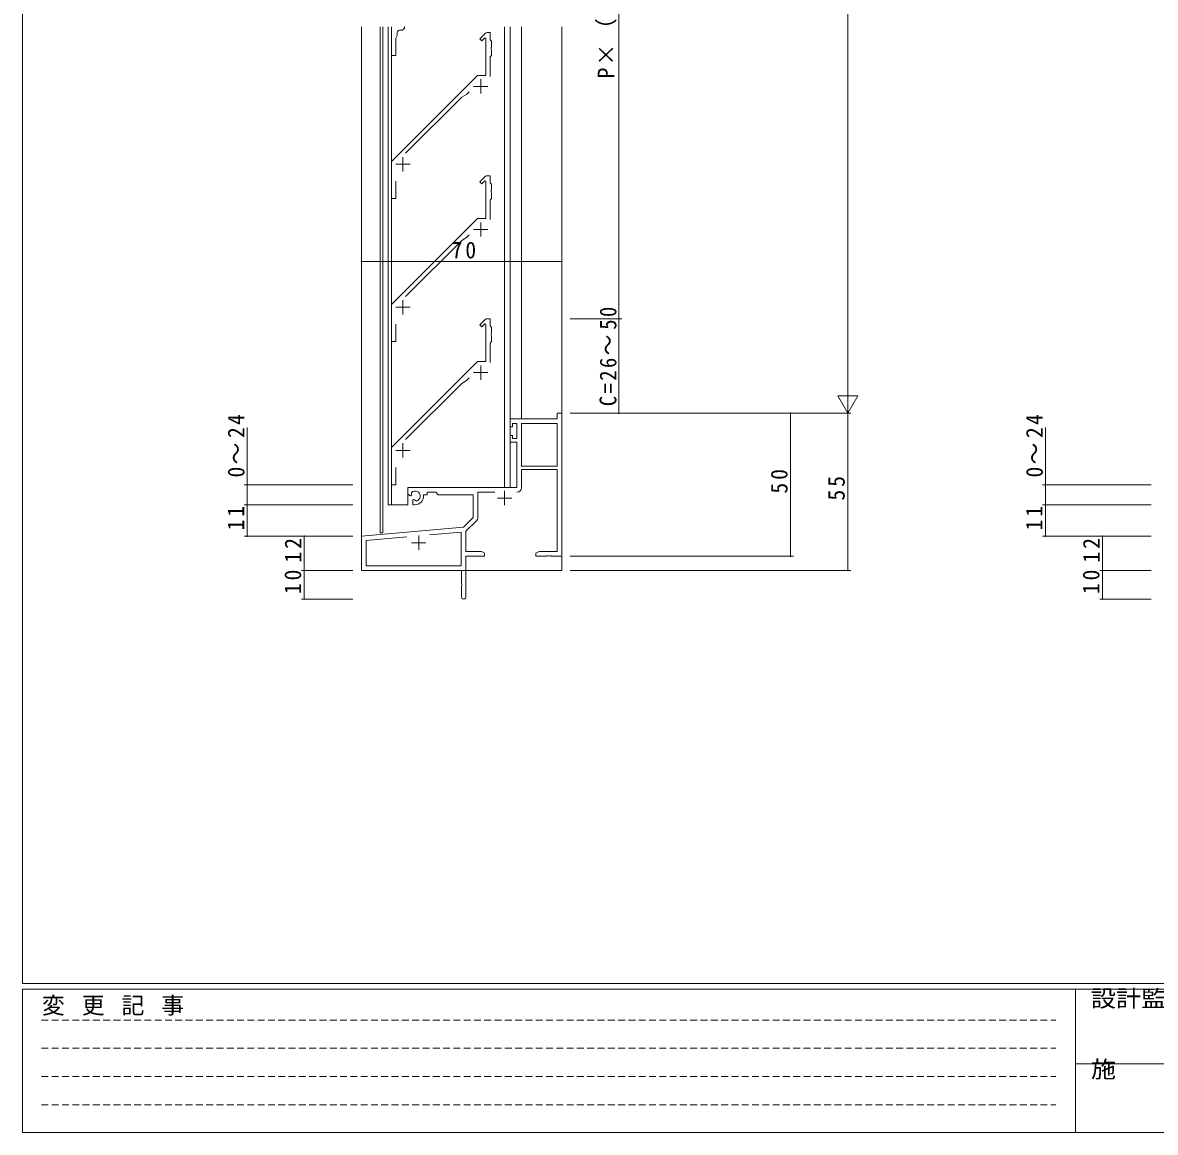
# Model space of a CAD drawing. Units: millimetres, scale not verified. Extents: x -841 to 292, y -594 to 212.
# Drawn here: x -837 to -441.1, y -594 to -206.1 of the extents above; entities that cross this region are included whole.
import ezdxf
from ezdxf.enums import TextEntityAlignment as Align

# ---------------------------------------------------------------- set-up
doc = ezdxf.new("R2010")
doc.units = ezdxf.units.MM
doc.header["$LTSCALE"] = 2
doc.linetypes.add('DASHED1', pattern=[1.8, 1.2, -0.6])
for name, color, linetype, lineweight in [('0-1_YKK_ZWAK', 7, 'Continuous', 9), ('0-3_YKK_11', 7, 'Continuous', 9), ('0-4_YKK_12', 2, 'Continuous', 9), ('0-5_YKK_D', 6, 'Continuous', 9)]:
    doc.layers.add(name, color=color, linetype=linetype, lineweight=lineweight)
doc.styles.add('ＭＳ ゴシック', font='')
doc.styles.get('ＭＳ ゴシック').set_extended_font_data('MS Gothic')

msp = doc.modelspace()

# ---------------------------------------------------------------- linework, layer by layer
at = {"layer": '0-1_YKK_ZWAK'}
for p, q in [((-837, -542), (-837, 208)), ((263, -542), (-837, -542)), ((-837, -594), (-837, -544)), ((209, -544), (-837, -544)), ((-469, -544), (-469, -594)), ((-469, -569.999), (-285, -569.999)), ((-837, -594), (209, -594))]:
    msp.add_line(p, q, dxfattribs=at)
at = {"layer": '0-1_YKK_ZWAK', "linetype": 'DASHED1'}
for p, q in [((-830.431, -554.732), (-475.87, -554.732)), ((-830.431, -564.63), (-475.87, -564.63)), ((-830.431, -574.528), (-475.87, -574.528)), ((-830.431, -584.426), (-475.87, -584.426))]:
    msp.add_line(p, q, dxfattribs=at)
at = {"layer": '0-3_YKK_11'}
for p, q in [((-708.061, -207.6), (-708.061, -217.6)), ((-706.061, -210.6), (-706.061, -209.679)), ((-704.431, -208.779), (-704.184, -208.693)), ((-704.184, -208.693), (-703.389, -207.898)), ((-703.389, -207.898), (-703.688, -207.6)), ((-674.647, -209.6), (-673.561, -209.6)), ((-673.561, -209.6), (-673.561, -212.1)), ((-706.561, -211.466), (-706.061, -210.6)), ((-706.561, -217.6), (-706.561, -211.466)), ((-677.215, -211.754), (-675.354, -209.893)), ((-676.508, -212.461), (-677.215, -211.754)), ((-675.432, -211.385), (-676.508, -212.461)), ((-675.061, -211.538), (-675.432, -211.385)), ((-675.061, -224.6), (-675.061, -211.538)), ((-673.561, -212.1), (-673.061, -212.6)), ((-673.061, -212.6), (-673.061, -214.642)), ((-708.061, -217.6), (-706.561, -217.6)), ((-673.061, -217.6), (-673.561, -218.1)), ((-673.061, -214.642), (-673.181, -214.825)), ((-673.181, -214.825), (-673.181, -215.375)), ((-673.181, -215.375), (-673.061, -215.558)), ((-673.061, -215.558), (-673.061, -217.6)), ((-673.561, -218.1), (-673.561, -224.893)), ((-708.061, -254.6), (-678.061, -224.6)), ((-678.061, -224.6), (-675.061, -224.6)), ((-679.361, -228.4), (-674.361, -228.4)), ((-676.861, -225.9), (-676.861, -230.9)), ((-683.534, -232.194), (-703.12, -251.78)), ((-681.861, -231.228), (-683.534, -232.194)), ((-680.893, -230.26), (-681.861, -231.228)), ((-704.061, -253.1), (-704.061, -258.1)), ((-708.061, -267.6), (-708.061, -254.6)), ((-706.561, -255.6), (-701.561, -255.6)), ((-677.215, -261.754), (-675.354, -259.893)), ((-674.647, -259.6), (-673.561, -259.6)), ((-673.561, -259.6), (-673.561, -262.1)), ((-706.561, -261.546), (-706.561, -267.6)), ((-676.508, -262.461), (-677.215, -261.754)), ((-675.432, -261.385), (-676.508, -262.461)), ((-675.061, -261.538), (-675.432, -261.385)), ((-675.061, -274.6), (-675.061, -261.538)), ((-673.561, -262.1), (-673.061, -262.6)), ((-673.061, -264.642), (-673.181, -264.825)), ((-673.181, -264.825), (-673.181, -265.375)), ((-673.061, -262.6), (-673.061, -264.642)), ((-706.561, -267.6), (-708.061, -267.6)), ((-673.061, -267.6), (-673.561, -268.1)), ((-673.561, -268.1), (-673.561, -274.893)), ((-673.181, -265.375), (-673.061, -265.558)), ((-673.061, -265.558), (-673.061, -267.6)), ((-708.061, -304.6), (-678.061, -274.6)), ((-678.061, -274.6), (-675.061, -274.6)), ((-676.861, -275.9), (-676.861, -280.9)), ((-680.893, -280.26), (-681.861, -281.228)), ((-679.361, -278.4), (-674.361, -278.4)), ((-683.534, -282.194), (-703.12, -301.78)), ((-681.861, -281.228), (-683.534, -282.194)), ((-708.061, -317.6), (-708.061, -304.6)), ((-704.061, -303.1), (-704.061, -308.1)), ((-706.561, -305.6), (-701.561, -305.6)), ((-706.561, -311.546), (-706.561, -317.6)), ((-677.215, -311.754), (-675.354, -309.893)), ((-676.508, -312.461), (-677.215, -311.754)), ((-675.432, -311.385), (-676.508, -312.461)), ((-675.061, -311.538), (-675.432, -311.385)), ((-675.061, -324.6), (-675.061, -311.538)), ((-674.647, -309.6), (-673.561, -309.6)), ((-673.561, -309.6), (-673.561, -312.1)), ((-673.561, -312.1), (-673.061, -312.6)), ((-673.061, -312.6), (-673.061, -314.642)), ((-673.061, -314.642), (-673.181, -314.825)), ((-673.181, -314.825), (-673.181, -315.375)), ((-673.181, -315.375), (-673.061, -315.558)), ((-673.061, -315.558), (-673.061, -317.6)), ((-706.561, -317.6), (-708.061, -317.6)), ((-673.061, -317.6), (-673.561, -318.1)), ((-673.561, -318.1), (-673.561, -324.893)), ((-708.061, -354.6), (-678.061, -324.6)), ((-678.061, -324.6), (-675.061, -324.6)), ((-679.361, -328.4), (-674.361, -328.4)), ((-676.861, -325.9), (-676.861, -330.9)), ((-683.534, -332.194), (-703.12, -351.78)), ((-681.861, -331.228), (-683.534, -332.194)), ((-680.893, -330.26), (-681.861, -331.228)), ((-650.191, -342.6), (-650.191, -344.6)), ((-648.561, -342.6), (-650.191, -342.6)), ((-648.561, -392.6), (-648.561, -342.6)), ((-666.561, -344.6), (-666.561, -347.4)), ((-650.191, -344.6), (-666.561, -344.6)), ((-666.561, -347.4), (-665.761, -347.4)), ((-665.761, -346.23), (-664.261, -346.23)), ((-665.761, -347.4), (-665.761, -346.23)), ((-664.261, -346.23), (-664.261, -351.5)), ((-662.631, -346.23), (-662.631, -361.1)), ((-650.191, -346.23), (-662.631, -346.23)), ((-650.191, -361.1), (-650.191, -346.23)), ((-650.191, -361.1), (-650.191, -346.23)), ((-666.561, -350.4), (-666.561, -352.7)), ((-665.761, -350.4), (-666.561, -350.4)), ((-665.761, -351.5), (-665.761, -350.4)), ((-664.261, -351.5), (-665.761, -351.5)), ((-708.061, -367.6), (-708.061, -354.6)), ((-706.561, -355.6), (-701.561, -355.6)), ((-704.061, -353.1), (-704.061, -358.1)), ((-666.561, -352.7), (-664.261, -352.7)), ((-664.261, -352.7), (-664.261, -368.6)), ((-706.561, -361.546), (-706.561, -367.6)), ((-662.631, -361.1), (-650.191, -361.1)), ((-662.631, -362.3), (-650.191, -362.3)), ((-662.631, -368.63), (-662.631, -362.3)), ((-650.191, -362.3), (-650.191, -390.97)), ((-706.561, -367.6), (-708.061, -367.6)), ((-702.361, -368.6), (-702.361, -370.965)), ((-664.261, -368.6), (-702.361, -368.6)), ((-702.361, -370.965), (-701.461, -371.485)), ((-701.461, -371.485), (-701.111, -371.282)), ((-701.088, -370.778), (-701.126, -370.319)), ((-701.111, -371.282), (-701.088, -370.778)), ((-696.861, -371.1), (-695.561, -371.1)), ((-696.861, -371.6), (-696.861, -371.1)), ((-695.561, -370.23), (-692.631, -370.23)), ((-695.561, -371.1), (-695.561, -370.23)), ((-692.631, -370.23), (-691.761, -371.1)), ((-691.761, -371.1), (-679.561, -371.1)), ((-679.561, -371.1), (-679.561, -379.1)), ((-677.931, -370.23), (-671.912, -370.23)), ((-677.931, -379.361), (-677.931, -370.23)), ((-668.561, -369.8), (-668.561, -374.8)), ((-700.211, -372.841), (-700.561, -373.043)), ((-700.561, -373.043), (-700.561, -374.6)), ((-700.561, -374.6), (-699.861, -374.6)), ((-699.762, -373.074), (-700.211, -372.841)), ((-699.384, -373.336), (-699.762, -373.074)), ((-671.061, -372.3), (-666.061, -372.3)), ((-679.561, -379.1), (-682.945, -382.484)), ((-682.061, -383.905), (-678.224, -380.068)), ((-682.945, -382.484), (-718.561, -385.6)), ((-682.061, -390.97), (-682.061, -383.905)), ((-718.561, -385.6), (-718.561, -397.6)), ((-716.931, -387.094), (-702.714, -385.85)), ((-716.931, -395.97), (-716.931, -387.094)), ((-701.061, -387.9), (-696.061, -387.9)), ((-698.561, -385.4), (-698.561, -390.4)), ((-694.828, -385.16), (-683.691, -384.185)), ((-694.828, -385.16), (-683.691, -384.185)), ((-683.691, -384.185), (-683.691, -395.97)), ((-676.652, -390.97), (-682.061, -390.97)), ((-675.561, -391.6), (-676.652, -390.97)), ((-675.561, -392.6), (-675.561, -391.6)), ((-656.47, -390.97), (-657.561, -391.6)), ((-657.561, -391.6), (-657.561, -392.6)), ((-650.191, -390.97), (-656.47, -390.97)), ((-682.061, -406.85), (-682.061, -392.6)), ((-682.061, -392.6), (-675.561, -392.6)), ((-657.561, -392.6), (-654.019, -392.6)), ((-654.019, -392.6), (-653.836, -392.48)), ((-653.836, -392.48), (-653.286, -392.48)), ((-653.286, -392.48), (-653.103, -392.6)), ((-653.103, -392.6), (-653.019, -392.6)), ((-653.019, -392.6), (-652.836, -392.48)), ((-652.836, -392.48), (-652.286, -392.48)), ((-652.286, -392.48), (-652.103, -392.6)), ((-652.103, -392.6), (-648.561, -392.6)), ((-718.561, -397.6), (-683.561, -397.6)), ((-683.691, -395.97), (-716.931, -395.97)), ((-683.561, -397.6), (-683.561, -402.142)), ((-683.561, -402.142), (-683.441, -402.325)), ((-683.441, -402.875), (-683.561, -403.058)), ((-683.561, -403.058), (-683.561, -406.85)), ((-683.441, -402.325), (-683.441, -402.875))]:
    msp.add_line(p, q, dxfattribs=at)
for centre, radius, start, end in [((-705.061, -209.679), 1, 76.22585, 180), ((-704.061, -205.6), 3.2, 256.22585, 263.3665), ((-674.647, -210.6), 1, 89.99997, 134.99997), ((-674.647, -260.6), 1, 89.99997, 134.99997), ((-674.647, -310.6), 1, 89.99997, 134.99997), ((-699.861, -371.6), 1.8, 285.36687, 134.63312), ((-699.861, -371.6), 3, 270, 359.99998), ((-664.231, -368.63), 1.6, 270, 359.99998), ((-678.931, -379.361), 1, 314.99998, 359.99998), ((-682.811, -406.85), 0.75, 179.99998, 0)]:
    msp.add_arc(centre, radius, start, end, dxfattribs=at)
at = {"layer": '0-4_YKK_12'}
for p, q in [((-718.561, -397.6), (-718.561, -207.6)), ((-712.061, -384.4), (-712.061, -207.6)), ((-711.061, -384.4), (-711.061, -207.6)), ((-709.261, -374.6), (-709.261, -207.6)), ((-708.061, -374.599), (-708.061, -207.6)), ((-668.561, -368.6), (-668.561, -207.6)), ((-666.561, -344.6), (-666.561, -207.6)), ((-666.561, -368.6), (-666.561, -207.6)), ((-662.661, -344.6), (-662.661, -207.6)), ((-648.561, -397.6), (-648.561, -207.6)), ((-666.561, -344.6), (-662.661, -344.6)), ((-666.561, -368.6), (-702.361, -368.6)), ((-702.361, -368.6), (-702.361, -374.6)), ((-702.361, -374.6), (-709.261, -374.6)), ((-711.061, -384.4), (-712.061, -384.4)), ((-718.561, -397.6), (-718.261, -397.6)), ((-704.392, -397.6), (-648.561, -397.6))]:
    msp.add_line(p, q, dxfattribs=at)
at = {"layer": '0-5_YKK_D'}
for p, q in [((-548.561, -49.605), (-548.561, -335.605)), ((-628.561, -309.6), (-628.561, -109.6)), ((-718.561, -289.6), (-648.561, -289.6)), ((-645.561, -309.6), (-627.561, -309.6)), ((-645.561, -309.6), (-627.561, -309.6)), ((-628.561, -342.6), (-628.561, -309.6)), ((-548.561, -342.605), (-548.561, -330.48)), ((-545.061, -336.542), (-552.061, -336.542)), ((-548.561, -342.605), (-552.061, -336.542)), ((-548.561, -342.605), (-545.061, -336.542)), ((-645.561, -342.6), (-627.561, -342.6)), ((-645.561, -342.605), (-567.561, -342.605)), ((-645.561, -342.605), (-547.561, -342.605)), ((-568.561, -342.605), (-568.561, -392.6)), ((-548.561, -342.6), (-548.561, -397.6)), ((-758.561, -367.6), (-758.561, -347.66)), ((-479.515, -367.6), (-479.515, -347.66)), ((-721.561, -367.6), (-759.561, -367.6)), ((-758.561, -374.6), (-758.561, -367.6)), ((-442.515, -367.6), (-480.515, -367.6)), ((-479.515, -374.6), (-479.515, -367.6)), ((-721.561, -374.6), (-759.561, -374.6)), ((-721.561, -374.6), (-759.561, -374.6)), ((-758.561, -385.6), (-758.561, -374.6)), ((-442.515, -374.6), (-480.515, -374.6)), ((-442.515, -374.6), (-480.515, -374.6)), ((-479.515, -385.6), (-479.515, -374.6)), ((-721.561, -385.6), (-759.561, -385.6)), ((-721.561, -385.6), (-759.561, -385.6)), ((-721.561, -385.6), (-739.561, -385.6)), ((-738.561, -397.6), (-738.561, -385.6)), ((-442.515, -385.6), (-480.515, -385.6)), ((-442.515, -385.6), (-480.515, -385.6)), ((-442.515, -385.6), (-460.515, -385.6)), ((-459.515, -397.6), (-459.515, -385.6)), ((-645.561, -392.6), (-567.561, -392.6)), ((-721.561, -397.6), (-739.561, -397.6)), ((-721.561, -397.6), (-739.561, -397.6)), ((-738.561, -397.6), (-738.561, -407.6)), ((-645.561, -397.6), (-547.561, -397.6)), ((-442.515, -397.6), (-460.515, -397.6)), ((-442.515, -397.6), (-460.515, -397.6)), ((-459.515, -397.6), (-459.515, -407.6)), ((-721.561, -407.6), (-739.561, -407.6)), ((-442.515, -407.6), (-460.515, -407.6))]:
    msp.add_line(p, q, dxfattribs=at)
for centre, start, end in [((-718.561, -289.6), 0, 180), ((-718.561, -289.6), 180, 0), ((-648.561, -289.6), 0, 180), ((-648.561, -289.6), 180, 0), ((-628.561, -309.6), 90, 270), ((-628.561, -309.6), 90, 270), ((-628.561, -309.6), 270, 90), ((-628.561, -309.6), 270, 90), ((-628.561, -342.6), 90, 270), ((-628.561, -342.6), 270, 90), ((-568.561, -342.605), 90, 270), ((-568.561, -342.605), 270, 90), ((-758.561, -367.6), 90, 270), ((-758.561, -367.6), 270, 90), ((-479.515, -367.6), 90, 270), ((-479.515, -367.6), 270, 90), ((-758.561, -374.6), 90, 270), ((-758.561, -374.6), 90, 270), ((-758.561, -374.6), 270, 90), ((-758.561, -374.6), 270, 90), ((-479.515, -374.6), 90, 270), ((-479.515, -374.6), 90, 270), ((-479.515, -374.6), 270, 90), ((-479.515, -374.6), 270, 90), ((-758.561, -385.6), 90, 270), ((-758.561, -385.6), 90, 270), ((-758.561, -385.6), 270, 90), ((-758.561, -385.6), 270, 90), ((-738.561, -385.6), 90, 270), ((-738.561, -385.6), 270, 90), ((-479.515, -385.6), 90, 270), ((-479.515, -385.6), 90, 270), ((-479.515, -385.6), 270, 90), ((-479.515, -385.6), 270, 90), ((-459.515, -385.6), 90, 270), ((-459.515, -385.6), 270, 90), ((-568.561, -392.6), 90, 270), ((-568.561, -392.6), 270, 90), ((-738.561, -397.6), 90, 270), ((-738.561, -397.6), 90, 270), ((-738.561, -397.6), 270, 90), ((-738.561, -397.6), 270, 90), ((-548.561, -397.6), 90, 270), ((-548.561, -397.6), 270, 90), ((-459.515, -397.6), 90, 270), ((-459.515, -397.6), 90, 270), ((-459.515, -397.6), 270, 90), ((-459.515, -397.6), 270, 90), ((-738.561, -407.6), 90, 270), ((-738.561, -407.6), 270, 90), ((-459.515, -407.6), 90, 270), ((-459.515, -407.6), 270, 90)]:
    msp.add_arc(centre, 0.106, start, end, dxfattribs=at)

# ---------------------------------------------------------------- texts
at = {"layer": '0-1_YKK_ZWAK', "style": 'ＭＳ ゴシック', "width": 1.1}
for s, p in [('設計監理', (-463.615, -551.904)), ('施\u3000\u3000工', (-463.615, -576.649))]:
    msp.add_text(s, height=5.865, dxfattribs=at).set_placement(p, align=Align.BOTTOM_LEFT)
at = {"layer": '0-1_YKK_ZWAK', "insert": (-830.265, -553.209), "char_height": 5.865, "attachment_point": 7, "style": 'ＭＳ ゴシック'}
msp.add_mtext('\\T1.16;変\\~更\\~記\\~事', dxfattribs=at)
at = {"layer": '0-5_YKK_D', "color": 7, "char_height": 5.865, "attachment_point": 7, "rotation": 90, "style": 'ＭＳ ゴシック'}
for s, insert in [('\\T1.18;\\W0.95;P×（N-1）', (-629.361, -225.6)), ('\\T1.24;\\W0.9;C=26～50', (-629.361, -340.18)), ('\\T1.21;\\W0.95;0～24', (-759.361, -365.1)), ('\\T1.21;\\W0.95;0～24', (-480.315, -365.1)), ('\\T1.27;\\W0.95;50', (-569.561, -370.733)), ('\\T1.27;\\W0.95;55', (-549.561, -373.17)), ('\\T1.27;\\W0.95;11', (-759.561, -383.62)), ('\\T1.27;\\W0.95;11', (-480.515, -383.62)), ('\\T1.27;\\W0.95;12', (-739.561, -394.853)), ('\\T1.27;\\W0.95;12', (-460.515, -394.853)), ('\\T1.27;\\W0.95;10', (-739.561, -405.902)), ('\\T1.27;\\W0.95;10', (-460.515, -405.902))]:
    msp.add_mtext(s, dxfattribs=dict(at, insert=insert))
at = {"layer": '0-5_YKK_D', "color": 7, "insert": (-687.081, -288.6), "char_height": 5.865, "attachment_point": 7, "style": 'ＭＳ ゴシック'}
msp.add_mtext('\\T1.27;\\W0.95;70', dxfattribs=at)

doc.saveas('drawing.dxf')
